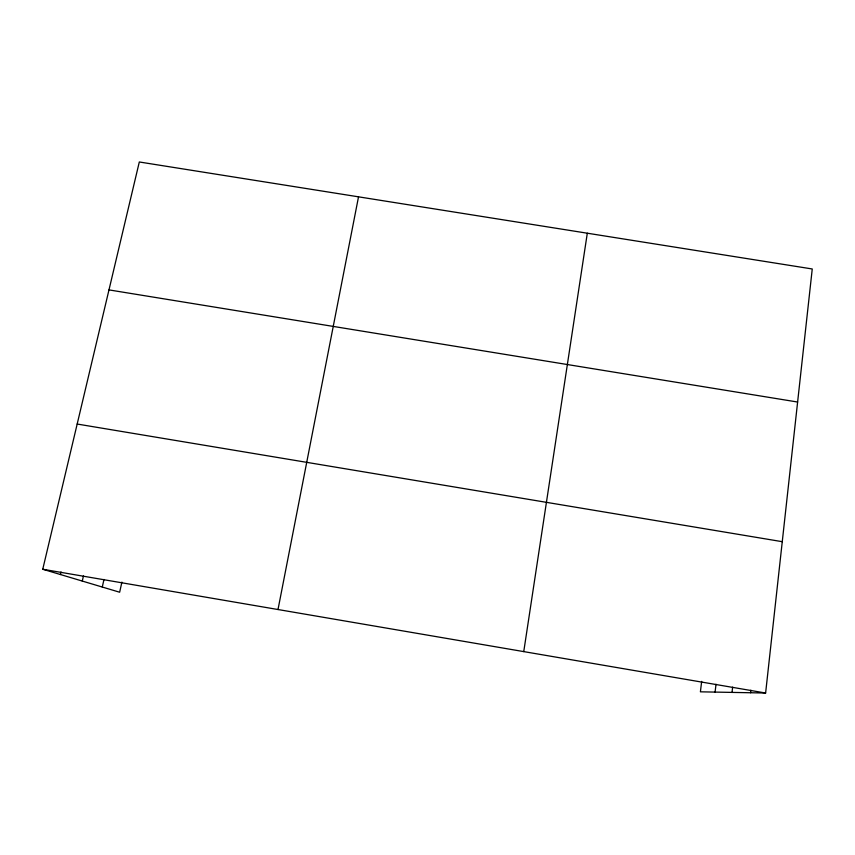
<?xml version="1.0" encoding="UTF-8"?>
<svg xmlns="http://www.w3.org/2000/svg" width="855" height="855" viewBox="0 0 855 855"><rect width="100%" height="100%" fill="white"/><g stroke="black" fill="none" stroke-linecap="round" stroke-linejoin="round"><path stroke-width="1.28" d="M701.666 681.382L700.405 691.823L765.62 693.02L812.25 268.972L139.312 161.98L42.75 569.248L119.647 592.226L121.902 582.127M750.583 692.742L750.872 690.177M732.03 692.4L732.639 687.121M715.09 692.09L716.02 684.246M523.752 651.606L587.31 233.212M278.003 609.53L358.523 196.842M102.279 587.032L103.989 579.455M82.272 581.058L83.448 575.971M60.427 574.528L61.026 571.952M108.98 289.898L797.619 402.032M77.174 424.037L782.261 541.685M42.75 569.248L765.62 693.02"/></g></svg>
